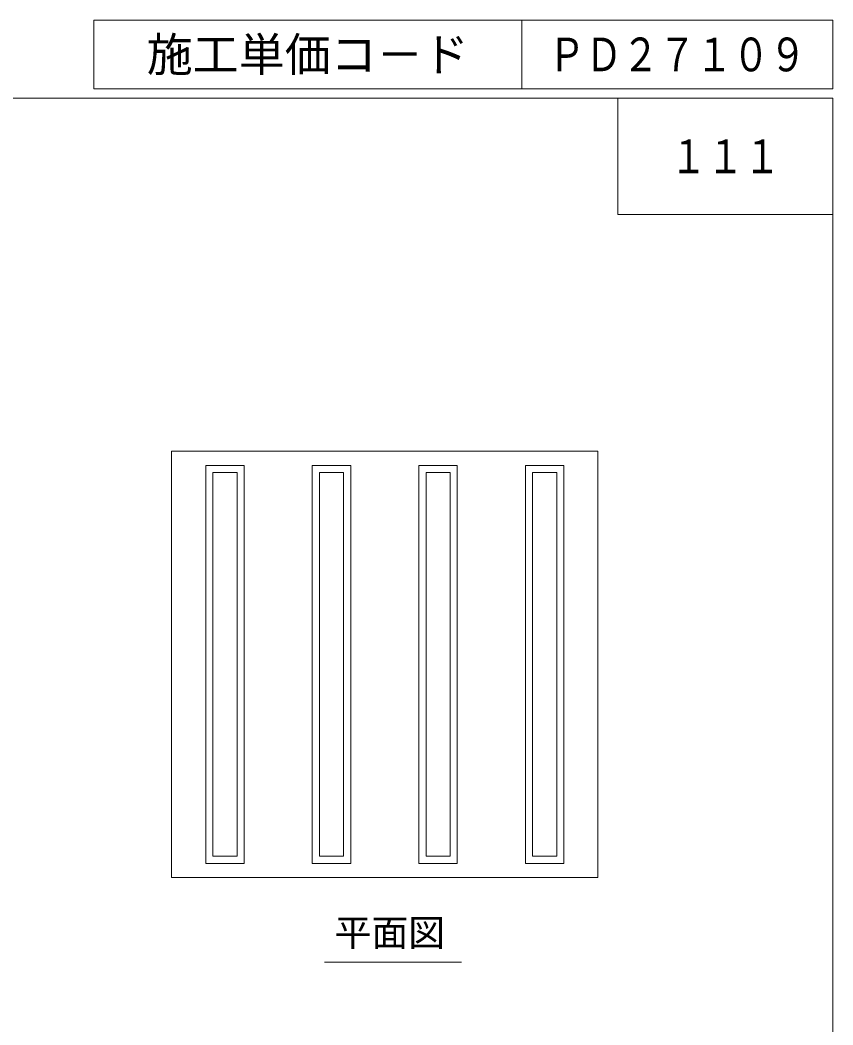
# Model space of a CAD drawing. Units: millimetres at full size, sheet at 1:10; details may follow other scales. Extents: x 170 to 2908, y 2192 to 4059.
# Drawn here: x 2336 to 2908, y 3352 to 4059 of the extents above; entities that cross this region are included whole.
import ezdxf
from ezdxf.enums import TextEntityAlignment as Align

# ---------------------------------------------------------------- set-up
doc = ezdxf.new("R2010")
doc.units = ezdxf.units.MM
doc.header["$LTSCALE"] = 10
for name, color, linetype, lineweight in [('_0-0_', 7, 'Continuous', 13), ('寸法', 3, 'Continuous', 13), ('本体', 7, 'Continuous', 13)]:
    doc.layers.add(name, color=color, linetype=linetype, lineweight=lineweight)
doc.styles.add('ＭＳ ゴシック', font='')
doc.styles.get('ＭＳ ゴシック').set_extended_font_data('MS Gothic')

msp = doc.modelspace()

# ---------------------------------------------------------------- linework, layer by layer
at = {"layer": '_0-0_'}
for p, q in [((2387.57, 4059.07), (2907.68, 4059.07)), ((2387.57, 4059.07), (2387.57, 4010.69)), ((2688.76, 4059.07), (2688.76, 4010.69)), ((2907.68, 4059.07), (2907.68, 4010.69)), ((2387.57, 4010.69), (2907.68, 4010.69)), ((2756.33, 4004.21), (2756.33, 3922.21)), ((2907.68, 3922.21), (2756.33, 3922.21))]:
    msp.add_line(p, q, dxfattribs=at)
at = {"layer": '_0-0_', "color": 6}
msp.add_lwpolyline([(2907.68, 4004.21), (169.55, 4004.21), (169.55, 2192.39), (2907.68, 2192.39)], close=True, dxfattribs=at)
at = {"layer": '寸法'}
msp.add_line((2550, 3396.15), (2646.26, 3396.15), dxfattribs=at)
at = {"layer": '本体'}
for points in [[(2442.36, 3455.64), (2742.36, 3455.64), (2742.36, 3755.64), (2442.36, 3755.64)], [(2466.36, 3465.64), (2493.36, 3465.64), (2493.36, 3745.64), (2466.36, 3745.64)], [(2471.36, 3470.64), (2488.36, 3470.64), (2488.36, 3740.64), (2471.36, 3740.64)], [(2541.36, 3465.64), (2568.36, 3465.64), (2568.36, 3745.64), (2541.36, 3745.64)], [(2546.36, 3470.64), (2563.36, 3470.64), (2563.36, 3740.64), (2546.36, 3740.64)], [(2616.36, 3465.64), (2643.36, 3465.64), (2643.36, 3745.64), (2616.36, 3745.64)], [(2621.36, 3470.64), (2638.36, 3470.64), (2638.36, 3740.64), (2621.36, 3740.64)], [(2691.36, 3465.64), (2718.36, 3465.64), (2718.36, 3745.64), (2691.36, 3745.64)], [(2696.36, 3470.64), (2713.36, 3470.64), (2713.36, 3740.64), (2696.36, 3740.64)]]:
    msp.add_lwpolyline(points, close=True, dxfattribs=at)

# ---------------------------------------------------------------- texts
at = {"layer": '_0-0_', "style": 'ＭＳ ゴシック'}
msp.add_text('施工単価コ－ド', height=23.74, dxfattribs=at).set_placement((2538.16, 4034.88), align=Align.MIDDLE_CENTER)
at = {"layer": '_0-0_', "style": 'ＭＳ ゴシック', "width": 0.8}
for s, p in [('ＰＤ２７１０９', (2798.22, 4034.88)), ('１１１', (2832, 3963.21))]:
    msp.add_text(s, height=23.74, dxfattribs=at).set_placement(p, align=Align.MIDDLE_CENTER)
at = {"layer": '_0-0_', "color": 3, "style": 'ＭＳ ゴシック'}
msp.add_text('平面図', height=18.99, dxfattribs=at).set_placement((2557.02, 3401.68), align=Align.BOTTOM_LEFT)

doc.saveas('drawing.dxf')
